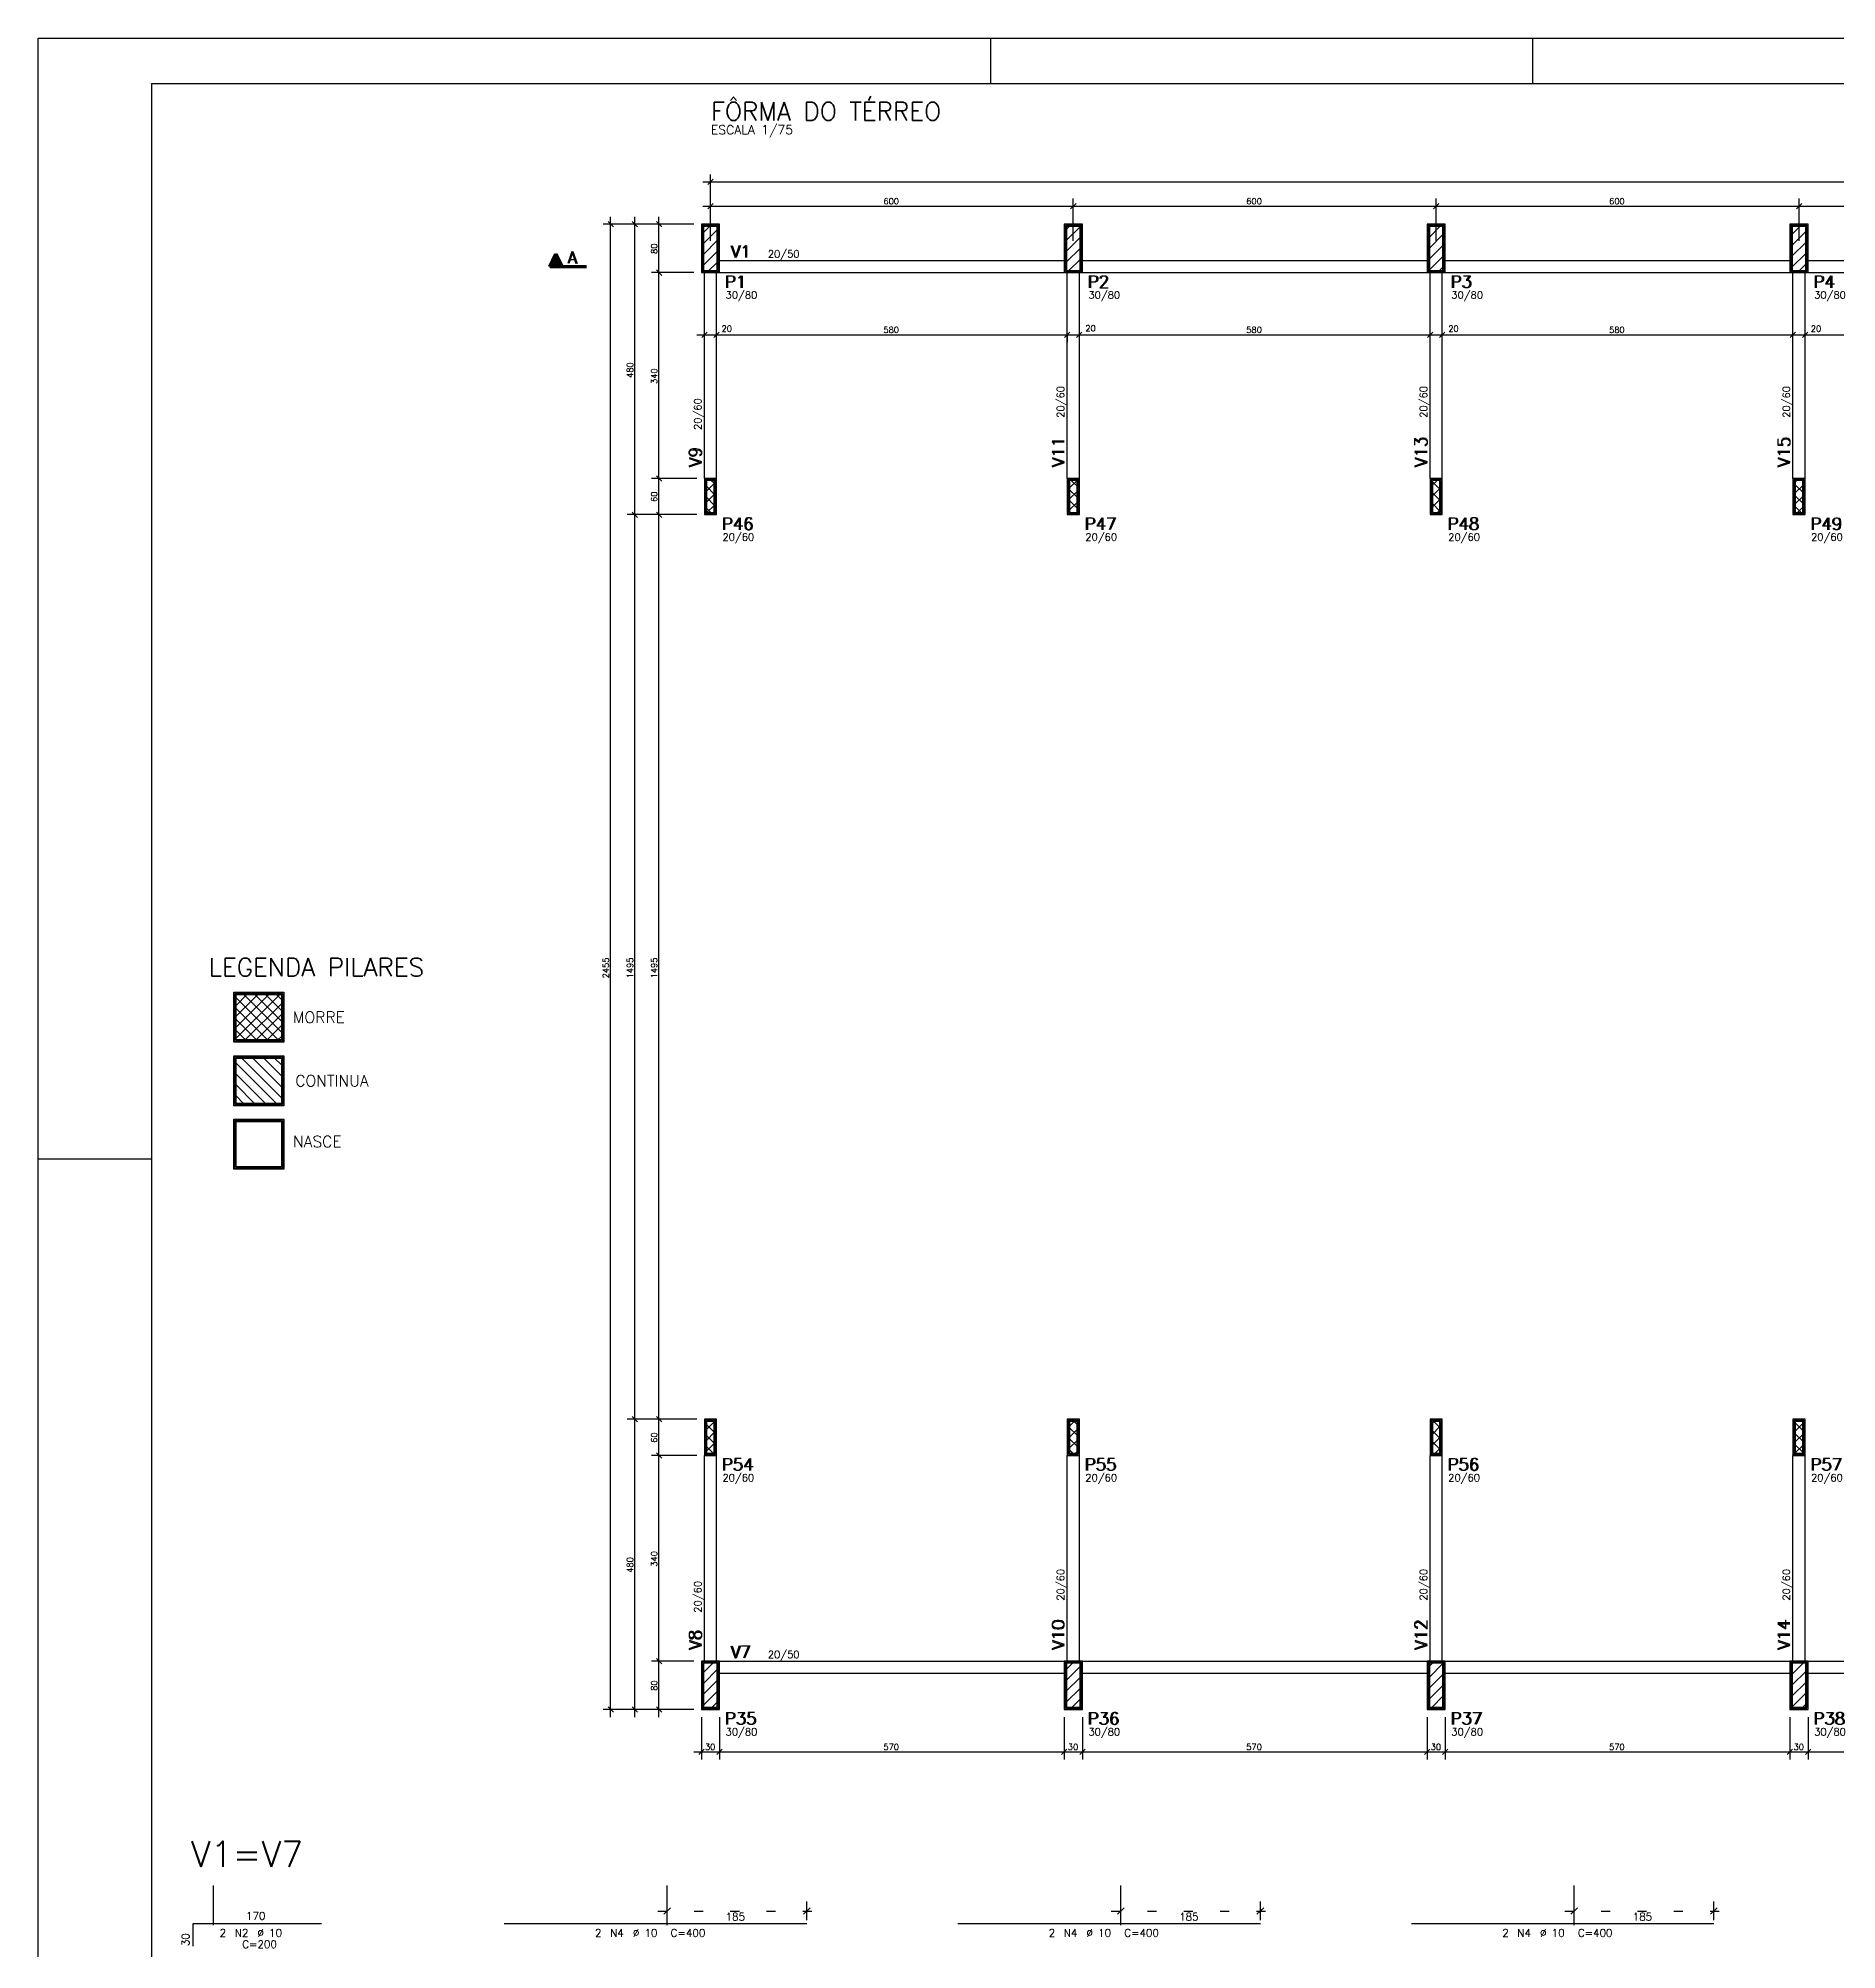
# Model space of a CAD drawing. Extents: x 797 to 1056, y -75 to 15.
# Drawn here: x 908.06 to 927.89, y -5.58 to 15.49 of the extents above; entities that cross this region are included whole.
import ezdxf

# ---------------------------------------------------------------- set-up
doc = ezdxf.new("R2010")
doc.units = 0
doc.header["$MEASUREMENT"] = 0
doc.linetypes.add('ESTILO_TQS_0002', pattern=[0.4, 0.1, -0.3])
doc.linetypes.add('ESTILO_TQS_0003', pattern=[1.5, 0.5, -0.4, 0.1, -0.5])
for name, color, linetype in [('06', 6, 'CONTINUOUS'), ('1', 2, 'CONTINUOUS'), ('11', 11, 'CONTINUOUS'), ('2', 4, 'CONTINUOUS'), ('3', 8, 'CONTINUOUS'), ('4', 1, 'CONTINUOUS'), ('5', 5, 'CONTINUOUS'), ('CERCADURA', 7, 'CONTINUOUS')]:
    doc.layers.add(name, color=color, linetype=linetype)
doc.styles.get("Standard").update_dxf_attribs({"font": 'ROMANS.SHX'})

msp = doc.modelspace()

# ---------------------------------------------------------------- linework, layer by layer
at = {"layer": '06'}
for q in [(967.01, 14.987), (909.31, -26.063)]:
    msp.add_line((909.31, 14.987), q, dxfattribs=at)
at = {"layer": '1', "linetype": 'Continuous'}
for p, q in [((913.687, 12.976), (913.756, 13.114)), ((913.688, 12.976), (913.756, 13.113)), ((913.698, 12.97), (913.767, 13.109)), ((913.699, 12.971), (913.767, 13.107)), ((913.741, 13.068), (913.794, 13.068)), ((913.746, 13.079), (913.789, 13.079)), ((913.746, 13.066), (913.789, 13.066)), ((913.751, 13.089), (913.783, 13.089)), ((913.751, 13.077), (913.783, 13.077)), ((913.757, 13.1), (913.778, 13.1)), ((913.757, 13.087), (913.778, 13.087)), ((913.762, 13.11), (913.774, 13.11)), ((913.762, 13.098), (913.774, 13.098)), ((913.767, 13.109), (913.836, 12.971)), ((913.767, 13.107), (913.836, 12.971)), ((913.778, 13.114), (913.847, 12.976)), ((913.778, 13.113), (913.847, 12.976)), ((914.103, 12.97), (913.698, 12.97)), ((914.103, 12.958), (913.698, 12.958)), ((913.699, 12.983), (914.103, 12.983)), ((913.699, 12.971), (914.103, 12.971)), ((913.703, 12.993), (913.831, 12.993)), ((913.703, 12.981), (913.831, 12.981)), ((913.709, 13.004), (913.826, 13.004)), ((913.709, 12.992), (913.826, 12.992)), ((913.714, 13.015), (913.82, 13.015)), ((913.714, 13.002), (913.82, 13.002)), ((913.719, 13.025), (913.815, 13.025)), ((913.719, 13.013), (913.815, 13.013)), ((913.725, 13.036), (913.81, 13.036)), ((913.725, 13.023), (913.81, 13.023)), ((913.73, 13.047), (913.805, 13.047)), ((913.73, 13.034), (913.805, 13.034)), ((913.735, 13.057), (913.799, 13.057)), ((913.735, 13.045), (913.799, 13.045)), ((913.741, 13.055), (913.794, 13.055))]:
    msp.add_line(p, q, dxfattribs=at)
for points in [[(915.37, 12.904), (915.57, 12.904), (915.57, 13.437), (915.37, 13.437), (915.37, 12.904)], [(915.383, 12.916), (915.558, 12.916), (915.558, 13.424), (915.383, 13.424), (915.383, 12.916)], [(915.395, 12.929), (915.545, 12.929), (915.545, 13.412), (915.395, 13.412), (915.395, 12.929)], [(919.37, 12.904), (919.57, 12.904), (919.57, 13.437), (919.37, 13.437), (919.37, 12.904)], [(919.383, 12.916), (919.558, 12.916), (919.558, 13.424), (919.383, 13.424), (919.383, 12.916)], [(919.395, 12.929), (919.545, 12.929), (919.545, 13.412), (919.395, 13.412), (919.395, 12.929)], [(923.37, 12.904), (923.57, 12.904), (923.57, 13.437), (923.37, 13.437), (923.37, 12.904)], [(923.383, 12.916), (923.558, 12.916), (923.558, 13.424), (923.383, 13.424), (923.383, 12.916)], [(923.395, 12.929), (923.545, 12.929), (923.545, 13.412), (923.395, 13.412), (923.395, 12.929)], [(927.37, 12.904), (927.57, 12.904), (927.57, 13.437), (927.37, 13.437), (927.37, 12.904)], [(927.383, 12.916), (927.558, 12.916), (927.558, 13.424), (927.383, 13.424), (927.383, 12.916)], [(927.395, 12.929), (927.545, 12.929), (927.545, 13.412), (927.395, 13.412), (927.395, 12.929)], [(915.403, 10.637), (915.403, 12.904)], [(915.537, 10.637), (915.537, 12.904)], [(915.57, 13.037), (919.37, 13.037)], [(915.57, 12.904), (919.37, 12.904)], [(919.403, 10.637), (919.403, 12.904)], [(919.537, 10.637), (919.537, 12.904)], [(919.57, 13.037), (923.37, 13.037)], [(919.57, 12.904), (923.37, 12.904)], [(923.403, 10.637), (923.403, 12.904)], [(923.537, 10.637), (923.537, 12.904)], [(923.57, 13.037), (927.37, 13.037)], [(923.57, 12.904), (927.37, 12.904)], [(927.403, 10.637), (927.403, 12.904)], [(927.537, 10.637), (927.537, 12.904)], [(927.57, 13.037), (931.37, 13.037)], [(927.57, 12.904), (931.37, 12.904)], [(915.403, 10.237), (915.537, 10.237), (915.537, 10.637), (915.403, 10.637), (915.403, 10.237)], [(915.416, 10.249), (915.524, 10.249), (915.524, 10.624), (915.416, 10.624), (915.416, 10.249)], [(915.428, 10.262), (915.512, 10.262), (915.512, 10.612), (915.428, 10.612), (915.428, 10.262)], [(919.403, 10.237), (919.537, 10.237), (919.537, 10.637), (919.403, 10.637), (919.403, 10.237)], [(919.416, 10.249), (919.524, 10.249), (919.524, 10.624), (919.416, 10.624), (919.416, 10.249)], [(919.428, 10.262), (919.512, 10.262), (919.512, 10.612), (919.428, 10.612), (919.428, 10.262)], [(923.403, 10.237), (923.537, 10.237), (923.537, 10.637), (923.403, 10.637), (923.403, 10.237)], [(923.416, 10.249), (923.524, 10.249), (923.524, 10.624), (923.416, 10.624), (923.416, 10.249)], [(923.428, 10.262), (923.512, 10.262), (923.512, 10.612), (923.428, 10.612), (923.428, 10.262)], [(927.403, 10.237), (927.537, 10.237), (927.537, 10.637), (927.403, 10.637), (927.403, 10.237)], [(927.416, 10.249), (927.524, 10.249), (927.524, 10.624), (927.416, 10.624), (927.416, 10.249)], [(927.428, 10.262), (927.512, 10.262), (927.512, 10.612), (927.428, 10.612), (927.428, 10.262)], [(910.217, 4.974), (910.767, 4.974), (910.767, 4.424), (910.217, 4.424), (910.217, 4.974)], [(910.229, 4.961), (910.754, 4.961), (910.754, 4.436), (910.229, 4.436), (910.229, 4.961)], [(910.242, 4.949), (910.742, 4.949), (910.742, 4.449), (910.242, 4.449), (910.242, 4.949)], [(910.217, 3.724), (910.217, 4.274), (910.767, 4.274), (910.767, 3.724), (910.217, 3.724)], [(910.229, 3.736), (910.229, 4.261), (910.754, 4.261), (910.754, 3.736), (910.229, 3.736)], [(910.242, 3.749), (910.242, 4.249), (910.742, 4.249), (910.742, 3.749), (910.242, 3.749)], [(910.217, 3.574), (910.767, 3.574), (910.767, 3.024), (910.217, 3.024), (910.217, 3.574)], [(910.229, 3.561), (910.754, 3.561), (910.754, 3.036), (910.229, 3.036), (910.229, 3.561)], [(910.242, 3.549), (910.742, 3.549), (910.742, 3.049), (910.242, 3.049), (910.242, 3.549)], [(915.403, -0.13), (915.537, -0.13), (915.537, 0.27), (915.403, 0.27), (915.403, -0.13)], [(915.416, -0.117), (915.524, -0.117), (915.524, 0.258), (915.416, 0.258), (915.416, -0.117)], [(915.428, -0.105), (915.512, -0.105), (915.512, 0.245), (915.428, 0.245), (915.428, -0.105)], [(919.403, -0.13), (919.537, -0.13), (919.537, 0.27), (919.403, 0.27), (919.403, -0.13)], [(919.416, -0.117), (919.524, -0.117), (919.524, 0.258), (919.416, 0.258), (919.416, -0.117)], [(919.428, -0.105), (919.512, -0.105), (919.512, 0.245), (919.428, 0.245), (919.428, -0.105)], [(923.403, -0.13), (923.537, -0.13), (923.537, 0.27), (923.403, 0.27), (923.403, -0.13)], [(923.416, -0.117), (923.524, -0.117), (923.524, 0.258), (923.416, 0.258), (923.416, -0.117)], [(923.428, -0.105), (923.512, -0.105), (923.512, 0.245), (923.428, 0.245), (923.428, -0.105)], [(927.403, -0.13), (927.537, -0.13), (927.537, 0.27), (927.403, 0.27), (927.403, -0.13)], [(927.416, -0.117), (927.524, -0.117), (927.524, 0.258), (927.416, 0.258), (927.416, -0.117)], [(927.428, -0.105), (927.512, -0.105), (927.512, 0.245), (927.428, 0.245), (927.428, -0.105)], [(915.403, -2.396), (915.403, -0.13)], [(915.537, -2.396), (915.537, -0.13)], [(919.403, -2.396), (919.403, -0.13)], [(919.537, -2.396), (919.537, -0.13)], [(923.403, -2.396), (923.403, -0.13)], [(923.537, -2.396), (923.537, -0.13)], [(927.403, -2.396), (927.403, -0.13)], [(927.537, -2.396), (927.537, -0.13)], [(915.37, -2.93), (915.57, -2.93), (915.57, -2.396), (915.37, -2.396), (915.37, -2.93)], [(915.383, -2.917), (915.558, -2.917), (915.558, -2.409), (915.383, -2.409), (915.383, -2.917)], [(915.395, -2.905), (915.545, -2.905), (915.545, -2.421), (915.395, -2.421), (915.395, -2.905)], [(915.57, -2.396), (919.37, -2.396)], [(919.37, -2.93), (919.57, -2.93), (919.57, -2.396), (919.37, -2.396), (919.37, -2.93)], [(919.383, -2.917), (919.558, -2.917), (919.558, -2.409), (919.383, -2.409), (919.383, -2.917)], [(919.395, -2.905), (919.545, -2.905), (919.545, -2.421), (919.395, -2.421), (919.395, -2.905)], [(919.57, -2.396), (923.37, -2.396)], [(923.37, -2.93), (923.57, -2.93), (923.57, -2.396), (923.37, -2.396), (923.37, -2.93)], [(923.383, -2.917), (923.558, -2.917), (923.558, -2.409), (923.383, -2.409), (923.383, -2.917)], [(923.395, -2.905), (923.545, -2.905), (923.545, -2.421), (923.395, -2.421), (923.395, -2.905)], [(923.57, -2.396), (927.37, -2.396)], [(927.37, -2.93), (927.57, -2.93), (927.57, -2.396), (927.37, -2.396), (927.37, -2.93)], [(927.383, -2.917), (927.558, -2.917), (927.558, -2.409), (927.383, -2.409), (927.383, -2.917)], [(927.395, -2.905), (927.545, -2.905), (927.545, -2.421), (927.395, -2.421), (927.395, -2.905)], [(927.57, -2.396), (931.37, -2.396)], [(915.57, -2.53), (919.37, -2.53)], [(919.57, -2.53), (923.37, -2.53)], [(923.57, -2.53), (927.37, -2.53)], [(927.57, -2.53), (931.37, -2.53)]]:
    msp.add_lwpolyline(points, dxfattribs=at)
at = {"layer": '11', "linetype": 'Continuous'}
for p, q in [((915.47, 13.17), (915.47, 13.17)), ((919.47, 13.17), (919.47, 13.17)), ((923.47, 13.17), (923.47, 13.17)), ((927.47, 13.17), (927.47, 13.17)), ((915.47, 10.437), (915.47, 10.437)), ((919.47, 10.437), (919.47, 10.437)), ((923.47, 10.437), (923.47, 10.437)), ((927.47, 10.437), (927.47, 10.437)), ((915.47, 0.07), (915.47, 0.07)), ((919.47, 0.07), (919.47, 0.07)), ((923.47, 0.07), (923.47, 0.07)), ((927.47, 0.07), (927.47, 0.07)), ((915.47, -2.663), (915.47, -2.663)), ((919.47, -2.663), (919.47, -2.663)), ((923.47, -2.663), (923.47, -2.663)), ((927.47, -2.663), (927.47, -2.663))]:
    msp.add_line(p, q, dxfattribs=at)
at = {"layer": '2', "linetype": 'Continuous'}
for p, q in [((915.387, 13.904), (955.553, 13.904)), ((915.441, 13.874), (915.5, 13.933)), ((915.47, 13.72), (915.47, 13.987)), ((915.47, 13.254), (915.47, 13.72)), ((919.47, 13.254), (919.47, 13.72)), ((919.47, 13.254), (919.47, 13.72)), ((923.47, 13.254), (923.47, 13.72)), ((923.47, 13.254), (923.47, 13.72)), ((927.47, 13.254), (927.47, 13.72)), ((927.47, 13.254), (927.47, 13.72)), ((914.37, -3.013), (914.37, 13.52)), ((914.637, 10.154), (914.637, 13.52)), ((914.903, 12.82), (914.903, 13.52)), ((915.387, 13.637), (919.553, 13.637)), ((915.441, 13.607), (915.5, 13.666)), ((915.47, 13.637), (915.47, 13.637)), ((919.387, 13.637), (923.553, 13.637)), ((919.441, 13.607), (919.5, 13.666)), ((919.441, 13.607), (919.5, 13.666)), ((923.387, 13.637), (927.553, 13.637)), ((923.441, 13.607), (923.5, 13.666)), ((923.441, 13.607), (923.5, 13.666)), ((927.387, 13.637), (931.553, 13.637)), ((927.441, 13.607), (927.5, 13.666)), ((927.441, 13.607), (927.5, 13.666)), ((914.553, 13.437), (914.287, 13.437)), ((914.4, 13.407), (914.341, 13.466)), ((914.82, 13.437), (914.553, 13.437)), ((914.666, 13.407), (914.607, 13.466)), ((914.637, 13.437), (914.637, 13.437)), ((915.287, 13.437), (914.82, 13.437)), ((914.933, 13.407), (914.874, 13.466)), ((914.903, 13.437), (914.903, 13.437)), ((915.37, 13.323), (915.484, 13.437)), ((915.37, 13.437), (915.37, 13.437)), ((915.37, 13.203), (915.57, 13.403)), ((915.37, 13.083), (915.57, 13.283)), ((919.37, 13.357), (919.451, 13.437)), ((919.37, 13.236), (919.57, 13.436)), ((919.37, 13.116), (919.57, 13.316)), ((923.37, 13.269), (923.538, 13.437)), ((923.37, 13.39), (923.417, 13.437)), ((923.37, 13.149), (923.57, 13.349)), ((927.37, 13.303), (927.505, 13.437)), ((927.37, 13.423), (927.384, 13.437)), ((927.37, 13.182), (927.57, 13.382)), ((915.37, 12.963), (915.57, 13.163)), ((915.47, 13.17), (915.47, 13.17)), ((919.37, 12.996), (919.57, 13.196)), ((919.398, 12.904), (919.57, 13.076)), ((919.47, 13.17), (919.47, 13.17)), ((919.47, 13.17), (919.47, 13.17)), ((923.37, 13.029), (923.57, 13.229)), ((923.37, 12.909), (923.57, 13.109)), ((923.47, 13.17), (923.47, 13.17)), ((923.47, 13.17), (923.47, 13.17)), ((927.37, 13.062), (927.57, 13.262)), ((927.37, 12.942), (927.57, 13.142)), ((927.47, 13.17), (927.47, 13.17)), ((927.47, 13.17), (927.47, 13.17)), ((915.287, 12.904), (914.82, 12.904)), ((915.287, 12.904), (914.82, 12.904)), ((914.933, 12.874), (914.874, 12.933)), ((914.933, 12.874), (914.874, 12.933)), ((914.903, 10.554), (914.903, 12.987)), ((915.37, 12.904), (915.37, 12.904)), ((915.37, 12.904), (915.37, 12.904)), ((915.431, 12.904), (915.57, 13.043)), ((915.551, 12.904), (915.57, 12.922)), ((919.518, 12.904), (919.57, 12.956)), ((923.485, 12.904), (923.57, 12.989)), ((927.452, 12.904), (927.57, 13.022)), ((915.32, 12.22), (915.62, 12.22)), ((915.374, 12.19), (915.433, 12.249)), ((915.403, 12.295), (915.403, 12.303)), ((915.453, 12.22), (919.487, 12.22)), ((915.507, 12.19), (915.566, 12.249)), ((915.507, 12.19), (915.566, 12.249)), ((915.537, 12.22), (915.537, 12.22)), ((915.537, 12.22), (915.537, 12.22)), ((919.32, 12.22), (919.62, 12.22)), ((919.374, 12.19), (919.433, 12.249)), ((919.374, 12.19), (919.433, 12.249)), ((919.403, 12.301), (919.403, 12.301)), ((919.403, 12.301), (919.403, 12.301)), ((919.403, 12.218), (919.403, 12.136)), ((919.403, 12.218), (919.403, 12.136)), ((919.453, 12.22), (923.487, 12.22)), ((919.507, 12.19), (919.566, 12.249)), ((919.507, 12.19), (919.566, 12.249)), ((919.537, 12.172), (919.537, 12.303)), ((919.537, 12.172), (919.537, 12.303)), ((923.32, 12.22), (923.62, 12.22)), ((923.374, 12.19), (923.433, 12.249)), ((923.374, 12.19), (923.433, 12.249)), ((923.403, 12.101), (923.403, 12.303)), ((923.403, 12.101), (923.403, 12.303)), ((923.453, 12.22), (927.487, 12.22)), ((923.507, 12.19), (923.566, 12.249)), ((923.507, 12.19), (923.566, 12.249)), ((923.537, 12.08), (923.537, 12.303)), ((923.537, 12.08), (923.537, 12.303)), ((927.32, 12.22), (927.62, 12.22)), ((927.374, 12.19), (927.433, 12.249)), ((927.374, 12.19), (927.433, 12.249)), ((927.403, 12.069), (927.403, 12.303)), ((927.403, 12.069), (927.403, 12.303)), ((927.453, 12.22), (931.487, 12.22)), ((927.507, 12.19), (927.566, 12.249)), ((927.507, 12.19), (927.566, 12.249)), ((927.537, 12.069), (927.537, 12.303)), ((927.537, 12.069), (927.537, 12.303)), ((915.403, 12.212), (915.403, 12.212)), ((919.537, 12.089), (919.537, 12.089)), ((919.537, 12.089), (919.537, 12.089)), ((923.403, 12.018), (923.403, 12.018)), ((923.403, 12.018), (923.403, 12.018)), ((923.537, 11.996), (923.537, 11.996)), ((923.537, 11.996), (923.537, 11.996)), ((927.403, 11.985), (927.403, 11.985)), ((927.403, 11.985), (927.403, 11.985)), ((927.537, 11.985), (927.537, 11.985)), ((927.537, 11.985), (927.537, 11.985)), ((915.32, 10.637), (914.82, 10.637)), ((915.32, 10.637), (914.82, 10.637)), ((914.933, 10.607), (914.874, 10.666)), ((914.933, 10.607), (914.874, 10.666)), ((914.903, 10.154), (914.903, 10.72)), ((915.403, 10.592), (915.448, 10.637)), ((915.403, 10.637), (915.403, 10.637)), ((915.403, 10.637), (915.403, 10.637)), ((915.403, 10.472), (915.537, 10.605)), ((915.403, 10.571), (915.537, 10.437)), ((915.457, 10.637), (915.537, 10.557)), ((919.403, 10.505), (919.536, 10.637)), ((919.403, 10.625), (919.415, 10.637)), ((919.403, 10.537), (919.537, 10.404)), ((919.424, 10.637), (919.537, 10.524)), ((923.403, 10.538), (923.502, 10.637)), ((923.403, 10.625), (923.537, 10.491)), ((923.403, 10.418), (923.537, 10.551)), ((923.511, 10.637), (923.537, 10.611)), ((927.403, 10.571), (927.469, 10.637)), ((927.403, 10.591), (927.537, 10.458)), ((927.403, 10.451), (927.537, 10.584)), ((927.478, 10.637), (927.537, 10.578)), ((915.403, 10.351), (915.537, 10.485)), ((915.403, 10.45), (915.537, 10.317)), ((915.403, 10.33), (915.497, 10.237)), ((915.409, 10.237), (915.537, 10.364)), ((919.403, 10.384), (919.537, 10.518)), ((919.403, 10.417), (919.537, 10.284)), ((919.403, 10.264), (919.537, 10.398)), ((923.403, 10.504), (923.537, 10.371)), ((923.403, 10.297), (923.537, 10.431)), ((923.403, 10.384), (923.537, 10.251)), ((927.403, 10.471), (927.537, 10.338)), ((927.403, 10.331), (927.537, 10.464)), ((927.403, 10.351), (927.517, 10.237)), ((927.43, 10.237), (927.537, 10.344)), ((914.82, 10.237), (914.553, 10.237)), ((914.82, 10.237), (914.553, 10.237)), ((914.666, 10.207), (914.607, 10.266)), ((914.666, 10.207), (914.607, 10.266)), ((914.637, 0.187), (914.637, 10.32)), ((915.32, 10.237), (914.82, 10.237)), ((915.32, 10.237), (914.82, 10.237)), ((914.933, 10.207), (914.874, 10.266)), ((914.933, 10.207), (914.874, 10.266)), ((914.903, 0.187), (914.903, 10.32)), ((914.903, 10.237), (914.903, 10.237)), ((914.903, 10.237), (914.903, 10.237)), ((915.403, 10.237), (915.403, 10.237)), ((915.403, 10.237), (915.403, 10.237)), ((915.529, 10.237), (915.537, 10.244)), ((919.403, 10.297), (919.463, 10.237)), ((919.496, 10.237), (919.537, 10.277)), ((923.403, 10.264), (923.43, 10.237)), ((923.463, 10.237), (923.537, 10.311)), ((910.242, 4.469), (910.722, 4.949)), ((910.242, 4.589), (910.602, 4.949)), ((910.242, 4.709), (910.482, 4.949)), ((910.242, 4.829), (910.361, 4.949)), ((910.242, 4.913), (910.706, 4.449)), ((910.327, 4.949), (910.742, 4.534)), ((910.342, 4.449), (910.742, 4.848)), ((910.447, 4.949), (910.742, 4.654)), ((910.567, 4.949), (910.742, 4.774)), ((910.687, 4.949), (910.742, 4.894)), ((910.242, 4.793), (910.586, 4.449)), ((910.242, 4.673), (910.466, 4.449)), ((910.462, 4.449), (910.742, 4.728)), ((910.242, 4.553), (910.346, 4.449)), ((910.583, 4.449), (910.742, 4.608)), ((910.703, 4.449), (910.742, 4.488)), ((910.305, 4.249), (910.742, 3.812)), ((910.425, 4.249), (910.742, 3.932)), ((910.546, 4.249), (910.742, 4.053)), ((910.666, 4.249), (910.742, 4.173)), ((910.242, 4.192), (910.685, 3.749)), ((910.242, 4.072), (910.565, 3.749)), ((910.242, 3.952), (910.445, 3.749)), ((910.242, 3.831), (910.324, 3.749)), ((914.82, 0.27), (914.553, 0.27)), ((914.82, 0.27), (914.553, 0.27)), ((914.666, 0.241), (914.607, 0.3)), ((914.666, 0.241), (914.607, 0.3)), ((914.637, -3.013), (914.637, 0.354)), ((915.32, 0.27), (914.82, 0.27)), ((915.32, 0.27), (914.82, 0.27)), ((914.933, 0.241), (914.874, 0.3)), ((914.933, 0.241), (914.874, 0.3)), ((914.903, -0.213), (914.903, 0.354)), ((914.903, 0.27), (914.903, 0.27)), ((914.903, 0.27), (914.903, 0.27)), ((915.403, 0.254), (915.42, 0.27)), ((915.403, 0.27), (915.403, 0.27)), ((915.403, 0.27), (915.403, 0.27)), ((915.403, 0.134), (915.537, 0.267)), ((915.403, 0.233), (915.537, 0.099)), ((915.486, 0.27), (915.537, 0.219)), ((919.403, 0.167), (919.507, 0.27)), ((919.453, 0.27), (919.537, 0.186)), ((923.403, 0.2), (923.474, 0.27)), ((923.403, 0.08), (923.537, 0.213)), ((923.42, 0.27), (923.537, 0.153)), ((927.403, 0.233), (927.441, 0.27)), ((927.403, 0.253), (927.537, 0.12)), ((927.403, 0.113), (927.537, 0.246)), ((927.507, 0.27), (927.537, 0.24)), ((915.403, 0.014), (915.537, 0.147)), ((915.403, 0.112), (915.537, -0.021)), ((915.403, -0.107), (915.537, 0.027)), ((919.403, 0.199), (919.537, 0.066)), ((919.403, 0.047), (919.537, 0.18)), ((919.403, 0.079), (919.537, -0.054)), ((919.403, -0.073), (919.537, 0.06)), ((923.403, 0.166), (923.537, 0.033)), ((923.403, -0.04), (923.537, 0.093)), ((923.403, 0.046), (923.537, -0.087)), ((927.403, 0.133), (927.537, 0)), ((927.403, -0.007), (927.537, 0.126)), ((927.403, 0.013), (927.537, -0.12)), ((927.403, -0.127), (927.537, 0.006)), ((915.32, -0.13), (914.82, -0.13)), ((915.32, -0.13), (914.82, -0.13)), ((914.933, -0.159), (914.874, -0.1)), ((914.933, -0.159), (914.874, -0.1)), ((914.903, -2.48), (914.903, -0.046)), ((915.403, -0.008), (915.525, -0.13)), ((915.403, -0.128), (915.405, -0.13)), ((915.403, -0.13), (915.403, -0.13)), ((915.403, -0.13), (915.403, -0.13)), ((915.501, -0.13), (915.537, -0.093)), ((919.403, -0.041), (919.492, -0.13)), ((919.467, -0.13), (919.537, -0.06)), ((923.403, -0.074), (923.459, -0.13)), ((923.434, -0.13), (923.537, -0.027)), ((927.403, -0.107), (927.426, -0.13)), ((927.521, -0.13), (927.537, -0.114)), ((914.903, -3.013), (914.903, -2.313)), ((915.287, -2.396), (914.82, -2.396)), ((915.287, -2.396), (914.82, -2.396)), ((914.933, -2.426), (914.874, -2.367)), ((914.933, -2.426), (914.874, -2.367)), ((915.37, -2.544), (915.518, -2.396)), ((915.37, -2.424), (915.398, -2.396)), ((915.37, -2.396), (915.37, -2.396)), ((915.37, -2.396), (915.37, -2.396)), ((915.37, -2.664), (915.57, -2.464)), ((919.37, -2.511), (919.485, -2.396)), ((919.37, -2.631), (919.57, -2.431)), ((923.37, -2.478), (923.452, -2.396)), ((923.37, -2.598), (923.57, -2.398)), ((923.37, -2.718), (923.57, -2.518)), ((927.37, -2.565), (927.539, -2.396)), ((927.37, -2.445), (927.418, -2.396)), ((927.37, -2.685), (927.57, -2.485)), ((915.37, -2.784), (915.57, -2.584)), ((915.37, -2.905), (915.57, -2.705)), ((919.37, -2.751), (919.57, -2.551)), ((919.37, -2.872), (919.57, -2.672)), ((923.37, -2.838), (923.57, -2.638)), ((927.37, -2.805), (927.57, -2.605)), ((927.37, -2.926), (927.57, -2.726)), ((914.553, -2.93), (914.287, -2.93)), ((914.4, -2.959), (914.341, -2.9)), ((914.82, -2.93), (914.553, -2.93)), ((914.666, -2.959), (914.607, -2.9)), ((914.637, -2.93), (914.637, -2.93)), ((915.287, -2.93), (914.82, -2.93)), ((914.933, -2.959), (914.874, -2.9)), ((914.903, -2.93), (914.903, -2.93)), ((915.37, -2.93), (915.37, -2.93)), ((915.37, -2.93), (915.37, -2.93)), ((915.465, -2.93), (915.57, -2.825)), ((915.57, -2.93), (915.57, -2.93)), ((915.57, -2.93), (915.57, -2.93)), ((919.37, -2.93), (919.37, -2.93)), ((919.37, -2.93), (919.37, -2.93)), ((919.432, -2.93), (919.57, -2.792)), ((919.552, -2.93), (919.57, -2.912)), ((919.57, -2.93), (919.57, -2.93)), ((919.57, -2.93), (919.57, -2.93)), ((923.37, -2.93), (923.37, -2.93)), ((923.37, -2.93), (923.37, -2.93)), ((923.399, -2.93), (923.57, -2.759)), ((923.519, -2.93), (923.57, -2.879)), ((923.57, -2.93), (923.57, -2.93)), ((923.57, -2.93), (923.57, -2.93)), ((927.37, -2.93), (927.37, -2.93)), ((927.37, -2.93), (927.37, -2.93)), ((927.486, -2.93), (927.57, -2.846)), ((927.57, -2.93), (927.57, -2.93)), ((927.57, -2.93), (927.57, -2.93)), ((915.37, -3.013), (915.37, -3.48)), ((915.57, -3.013), (915.57, -3.48)), ((915.57, -3.013), (915.57, -3.48)), ((919.37, -3.013), (919.37, -3.48)), ((919.37, -3.013), (919.37, -3.48)), ((919.57, -3.013), (919.57, -3.48)), ((919.57, -3.013), (919.57, -3.48)), ((923.37, -3.013), (923.37, -3.48)), ((923.37, -3.013), (923.37, -3.48)), ((923.57, -3.013), (923.57, -3.48)), ((923.57, -3.013), (923.57, -3.48)), ((927.37, -3.013), (927.37, -3.48)), ((927.37, -3.013), (927.37, -3.48)), ((927.57, -3.013), (927.57, -3.48)), ((927.57, -3.013), (927.57, -3.48)), ((915.341, -3.426), (915.4, -3.367)), ((915.541, -3.426), (915.6, -3.367)), ((915.541, -3.426), (915.6, -3.367)), ((919.341, -3.426), (919.4, -3.367)), ((919.341, -3.426), (919.4, -3.367)), ((919.541, -3.426), (919.6, -3.367)), ((919.541, -3.426), (919.6, -3.367)), ((923.341, -3.426), (923.4, -3.367)), ((923.341, -3.426), (923.4, -3.367)), ((923.541, -3.426), (923.6, -3.367)), ((923.541, -3.426), (923.6, -3.367)), ((927.341, -3.426), (927.4, -3.367)), ((927.341, -3.426), (927.4, -3.367)), ((927.541, -3.426), (927.6, -3.367)), ((927.541, -3.426), (927.6, -3.367)), ((915.287, -3.396), (915.653, -3.396)), ((915.487, -3.396), (919.453, -3.396)), ((919.287, -3.396), (919.653, -3.396)), ((919.487, -3.396), (923.453, -3.396)), ((923.287, -3.396), (923.653, -3.396)), ((923.487, -3.396), (927.453, -3.396)), ((927.287, -3.396), (927.653, -3.396)), ((927.487, -3.396), (931.453, -3.396)), ((914.993, -5.251), (914.993, -5.046)), ((916.532, -5.251), (916.532, -5.046)), ((919.993, -5.251), (919.993, -5.046)), ((921.532, -5.251), (921.532, -5.046)), ((924.993, -5.251), (924.993, -5.046)), ((926.532, -5.251), (926.532, -5.046)), ((914.956, -5.187), (915.03, -5.114)), ((916.495, -5.187), (916.568, -5.114)), ((919.956, -5.187), (920.03, -5.114)), ((921.495, -5.187), (921.569, -5.114)), ((924.956, -5.187), (925.03, -5.114)), ((926.495, -5.187), (926.569, -5.114)), ((914.993, -5.292), (914.993, -5.292)), ((916.532, -5.292), (916.532, -5.292)), ((919.993, -5.292), (919.993, -5.292)), ((921.532, -5.292), (921.532, -5.292)), ((924.993, -5.292), (924.993, -5.292)), ((926.532, -5.292), (926.532, -5.292))]:
    msp.add_line(p, q, dxfattribs=at)
at = {"layer": '2', "linetype": 'ESTILO_TQS_0002'}
for p, q in [((914.889, -5.151), (916.636, -5.151)), ((919.889, -5.151), (921.636, -5.151)), ((924.889, -5.151), (926.636, -5.151))]:
    msp.add_line(p, q, dxfattribs=at)
at = {"layer": '3', "linetype": 'ESTILO_TQS_0003'}
for p, q in [((909.993, -5.308), (909.993, -4.871)), ((914.993, -5.308), (914.993, -4.871)), ((919.993, -5.308), (919.993, -4.871)), ((924.993, -5.308), (924.993, -4.871))]:
    msp.add_line(p, q, dxfattribs=at)
at = {"layer": '4', "linetype": 'Continuous'}
for p, q in [((909.768, -5.538), (909.768, -5.288)), ((909.768, -5.288), (911.184, -5.288)), ((913.198, -5.288), (916.532, -5.288)), ((918.199, -5.288), (921.532, -5.288)), ((923.198, -5.288), (926.532, -5.288))]:
    msp.add_line(p, q, dxfattribs=at)
at = {"layer": 'CERCADURA'}
for p, q in [((908.06, -26.563), (908.06, 15.487)), ((908.06, 15.487), (967.51, 15.487)), ((918.56, 14.987), (918.56, 15.487)), ((924.535, 14.987), (924.535, 15.487)), ((908.06, 3.137), (909.31, 3.137))]:
    msp.add_line(p, q, dxfattribs=at)

# ---------------------------------------------------------------- texts
at = {"layer": '1', "color": 5, "linetype": 'Continuous'}
for s, p in [('FÔRMA DO TÉRREO', (915.476, 14.581)), ('LEGENDA PILARES', (909.94, 5.15))]:
    msp.add_text(s, height=0.2, dxfattribs=at).set_placement(p)
at = {"layer": '1', "linetype": 'Continuous'}
for s, height, p in [('ESCALA 1/75', 0.1, (915.476, 14.428)), ('A', 0.133, (913.891, 13.004)), ('A', 0.133, (913.903, 13.004)), ('V1', 0.1333, (915.691, 13.07)), ('V1', 0.1333, (915.703, 13.07)), ('20/50', 0.08, (916.103, 13.07)), ('P1', 0.1333, (915.624, 12.737)), ('P1', 0.1333, (915.637, 12.737)), ('P2', 0.1333, (919.624, 12.737)), ('P2', 0.1333, (919.637, 12.737)), ('P3', 0.1333, (923.624, 12.737)), ('P3', 0.1333, (923.637, 12.737)), ('P4', 0.1333, (927.624, 12.737)), ('P4', 0.1333, (927.637, 12.737)), ('30/80', 0.08, (915.637, 12.617)), ('30/80', 0.08, (919.637, 12.617)), ('30/80', 0.08, (923.637, 12.617)), ('30/80', 0.08, (927.637, 12.617)), ('P46', 0.1333, (915.591, 10.07)), ('P46', 0.1333, (915.603, 10.07)), ('P47', 0.1333, (919.591, 10.07)), ('P47', 0.1333, (919.603, 10.07)), ('P48', 0.1333, (923.591, 10.07)), ('P48', 0.1333, (923.603, 10.07)), ('P49', 0.1333, (927.591, 10.07)), ('P49', 0.1333, (927.603, 10.07)), ('20/60', 0.08, (915.603, 9.95)), ('20/60', 0.08, (919.603, 9.95)), ('20/60', 0.08, (923.603, 9.95)), ('20/60', 0.08, (927.603, 9.95)), ('MORRE', 0.125, (910.867, 4.636)), ('CONTINUA', 0.125, (910.894, 3.936)), ('NASCE', 0.125, (910.869, 3.266)), ('P54', 0.1333, (915.591, -0.296)), ('P54', 0.1333, (915.603, -0.296)), ('P55', 0.1333, (919.591, -0.296)), ('P55', 0.1333, (919.603, -0.296)), ('P56', 0.1333, (923.591, -0.296)), ('P56', 0.1333, (923.603, -0.296)), ('P57', 0.1333, (927.591, -0.296)), ('P57', 0.1333, (927.603, -0.296)), ('20/60', 0.08, (915.603, -0.416)), ('20/60', 0.08, (919.603, -0.416)), ('20/60', 0.08, (923.603, -0.416)), ('20/60', 0.08, (927.603, -0.416)), ('V7', 0.1333, (915.691, -2.363)), ('V7', 0.1333, (915.703, -2.363)), ('20/50', 0.08, (916.103, -2.363)), ('P35', 0.1333, (915.624, -3.096)), ('30/80', 0.08, (915.637, -3.216)), ('P35', 0.1333, (915.637, -3.096)), ('P36', 0.1333, (919.624, -3.096)), ('30/80', 0.08, (919.637, -3.216)), ('P36', 0.1333, (919.637, -3.096)), ('P37', 0.1333, (923.624, -3.096)), ('30/80', 0.08, (923.637, -3.216)), ('P37', 0.1333, (923.637, -3.096)), ('P38', 0.1333, (927.624, -3.096)), ('30/80', 0.08, (927.637, -3.216)), ('P38', 0.1333, (927.637, -3.096)), ('170', 0.0833, (910.351, -5.246)), ('2', 0.0833, (910.059, -5.434)), ('N2', 0.0833, (910.226, -5.434)), ('C=200', 0.0833, (910.309, -5.559)), ('%%c 10', 0.0833, (910.476, -5.434)), ('2', 0.0833, (914.198, -5.434)), ('N4', 0.0833, (914.365, -5.434)), ('%%c 10', 0.0833, (914.615, -5.434)), ('C=400', 0.0833, (915.032, -5.434)), ('2', 0.0833, (919.199, -5.434)), ('N4', 0.0833, (919.365, -5.434)), ('%%c 10', 0.0833, (919.615, -5.434)), ('C=400', 0.0833, (920.032, -5.434)), ('2', 0.0833, (924.198, -5.434)), ('N4', 0.0833, (924.365, -5.434)), ('%%c 10', 0.0833, (924.615, -5.434)), ('C=400', 0.0833, (925.032, -5.434))]:
    msp.add_text(s, height=height, dxfattribs=at).set_placement(p)
for s, height, rotation, p in [('20/60', 0.08, 89.9951, (919.37, 11.304)), ('20/60', 0.08, 89.9951, (923.37, 11.304)), ('20/60', 0.08, 89.9951, (927.37, 11.304)), ('20/60', 0.08, 89.995, (915.37, 11.17)), ('V9', 0.1333, 89.995, (915.37, 10.77)), ('V11', 0.1333, 89.9951, (919.37, 10.77)), ('V11', 0.1333, 89.9951, (919.37, 10.758)), ('V13', 0.1333, 89.9951, (923.37, 10.77)), ('V13', 0.1333, 89.9951, (923.37, 10.758)), ('V15', 0.1333, 89.9951, (927.37, 10.77)), ('V15', 0.1333, 89.9951, (927.37, 10.758)), ('V9', 0.1333, 89.995, (915.37, 10.758)), ('20/60', 0.08, 90, (919.37, -1.73)), ('20/60', 0.08, 90, (923.37, -1.73)), ('20/60', 0.08, 90, (927.37, -1.73)), ('20/60', 0.08, 90, (915.37, -1.863)), ('V8', 0.1333, 90, (915.37, -2.263)), ('V8', 0.1333, 90, (915.37, -2.276)), ('V10', 0.1333, 90, (919.37, -2.263)), ('V10', 0.1333, 90, (919.37, -2.276)), ('V12', 0.1333, 90, (923.37, -2.263)), ('V12', 0.1333, 90, (923.37, -2.276)), ('V14', 0.1333, 90, (927.37, -2.263)), ('V14', 0.1333, 90, (927.37, -2.276)), ('30', 0.0833, 90, (909.726, -5.538))]:
    msp.add_text(s, height=height, rotation=rotation, dxfattribs=at).set_placement(p)
at = {"layer": '2', "linetype": 'Continuous'}
for s, height, p in [('600', 0.0667, (917.377, 13.657)), ('600', 0.0667, (921.377, 13.657)), ('600', 0.0667, (925.377, 13.657)), ('20', 0.0667, (915.593, 12.253)), ('580', 0.0667, (917.377, 12.24)), ('20', 0.0667, (919.603, 12.258)), ('580', 0.0667, (921.377, 12.24)), ('20', 0.0667, (923.604, 12.253)), ('580', 0.0667, (925.377, 12.24)), ('20', 0.0667, (927.6, 12.253)), ('30', 0.0667, (915.41, -3.376)), ('570', 0.0667, (917.377, -3.376)), ('30', 0.0667, (919.41, -3.376)), ('570', 0.0667, (921.377, -3.376)), ('30', 0.0667, (923.41, -3.376)), ('570', 0.0667, (925.377, -3.376)), ('30', 0.0667, (927.41, -3.376)), ('185', 0.0833, (915.637, -5.255)), ('185', 0.0833, (920.637, -5.255)), ('185', 0.0833, (925.637, -5.255))]:
    msp.add_text(s, height=height, dxfattribs=at).set_placement(p)
for s, p in [('80', (914.883, 13.11)), ('480', (914.617, 11.744)), ('340', (914.883, 11.677)), ('60', (914.883, 10.377)), ('2455', (914.35, 5.127)), ('1495', (914.617, 5.127)), ('1495', (914.883, 5.127)), ('60', (914.883, 0.01)), ('480', (914.617, -1.423)), ('340', (914.883, -1.356)), ('80', (914.883, -2.723))]:
    msp.add_text(s, height=0.0667, rotation=90, dxfattribs=at).set_placement(p)
at = {"layer": '5', "linetype": 'Continuous'}
msp.add_text('V1=V7', height=0.2833, dxfattribs=at).set_placement((909.743, -4.663))

doc.saveas('drawing.dxf')
